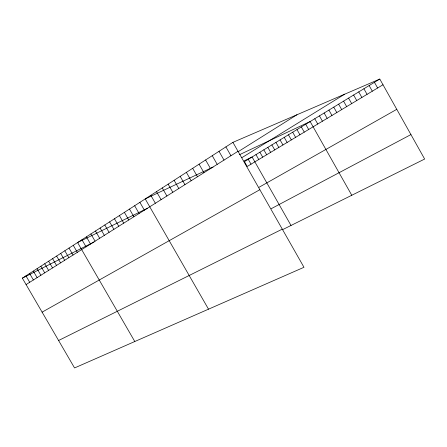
<?xml version="1.0" encoding="UTF-8"?>
<svg xmlns="http://www.w3.org/2000/svg" width="447" height="447" viewBox="0 0 447 447"><rect width="100%" height="100%" fill="white"/><g stroke="black" fill="none" stroke-linecap="round" stroke-linejoin="round"><path stroke-width="0.67" d="M232.921 142.353L303.977 267.295L74.554 367.948L22.35 278.163L232.921 142.353L379.799 79.052L424.65 159.048L283.018 229.44M26.077 284.571L238 151.287M238.111 151.723L296.953 114.756M241.849 157.685L344.71 94.177M379.799 79.052L244.459 161.635L247.208 166.474L382.995 84.762M259.048 187.287L396.774 109.331M42.113 312.151L259.847 189.701M271.223 208.699L410.933 134.586M22.35 278.163L93.982 242.045M58.596 340.502L282.28 229.143M147.32 208.347L77.577 242.542L134.793 341.519M244.001 160.942L252.097 156.975L291.019 225.467M213.079 167.089L145.225 198.915L208.514 309.173M239.424 154.729L310.145 121.55L351.778 195.266M52.601 258.651L56.523 265.423M48.634 261.21L52.534 267.932M44.728 263.73L48.6 270.407M40.873 266.216L44.717 272.849M37.067 268.669L40.889 275.257M33.313 271.089L37.112 277.632M29.608 273.48L33.385 279.973M25.954 275.838L29.709 282.286M90.897 233.954L95.071 241.179M86.394 236.86L90.534 244.034M81.952 239.721L86.07 246.839M73.263 245.325L77.325 252.343M69.017 248.068L73.045 255.03M64.821 250.767L68.827 257.684M60.691 253.432L64.67 260.299M56.618 256.064L60.569 262.881M124.395 212.347L128.781 219.98M119.388 215.577L123.741 223.148M114.454 218.756L118.779 226.266M109.599 221.891L113.896 229.339M104.821 224.975L109.079 232.367M100.111 228.009L104.341 235.351M95.468 231.004L99.67 238.285M162.261 187.924L166.893 196.01M156.489 191.651L161.082 199.664M150.812 195.311L155.366 203.256M139.894 202.351L144.381 210.168M134.648 205.737L139.101 213.487M129.479 209.067L133.899 216.756M199.083 164.178L203.944 172.704M192.674 168.312L197.496 176.761M186.377 172.374L191.16 180.744M180.191 176.364L184.935 184.661M174.112 180.281L178.817 188.505M168.139 184.136L172.805 192.288M248.258 159.316L251.024 164.178M225.903 146.879L230.937 155.729M219.013 151.326L224.003 160.087M212.247 155.69L217.197 164.373M205.603 159.97L210.509 168.575M284.236 137.363L287.119 142.453M280.073 139.9L282.945 144.968M275.955 142.414L278.811 147.454M271.877 144.906L274.721 149.918M267.842 147.365L270.67 152.354M263.847 149.806L266.663 154.768M259.891 152.22L262.691 157.154M255.975 154.606L258.763 159.518M319.432 115.885L322.432 121.204M314.766 118.734L317.75 124.026M305.714 124.26L308.67 129.49M301.328 126.931L304.267 132.133M296.987 129.58L299.915 134.754M292.696 132.2L295.607 137.346M288.444 134.793L291.343 139.917M358.74 91.903L361.869 97.474M353.627 95.021L356.74 100.564M348.571 98.105L351.672 103.615M343.575 101.156L346.66 106.632M338.636 104.168L341.704 109.61M333.753 107.146L336.803 112.56M328.925 110.096L331.959 115.471M324.153 113.007L327.17 118.354M374.441 82.326L377.62 87.998M369.144 85.556L372.306 91.194M363.908 88.746L367.06 94.356"/></g></svg>
